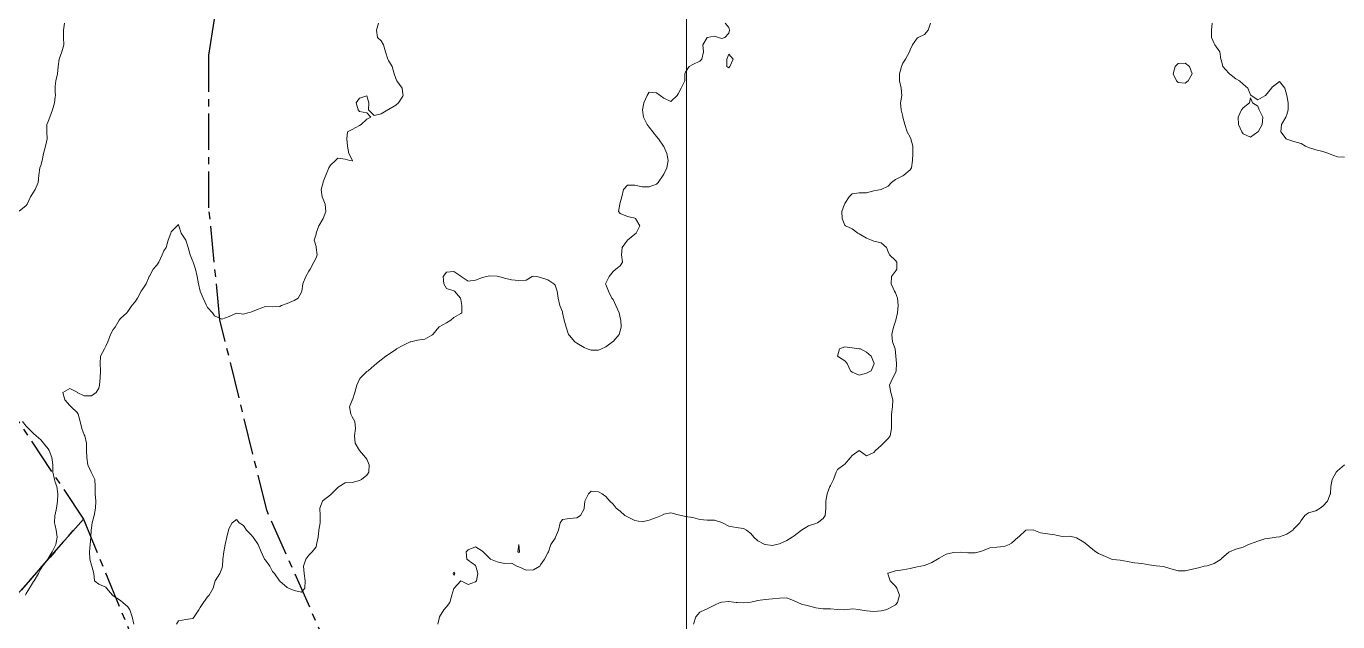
# Model space of a CAD drawing. Header units: centimetres. Extents: x 0 to 642158, y -847 to 649707.
# Drawn here: x 616421.2 to 616511.8, y 621114.4 to 621155.5 of the extents above; entities that cross this region are included whole.
import ezdxf

# ---------------------------------------------------------------- set-up
doc = ezdxf.new("R2010")
doc.units = ezdxf.units.CM
doc.header["$MEASUREMENT"] = 0
doc.linetypes.add('CENTERX2', pattern=[4, 2.5, -0.5, 0.5, -0.5])
doc.layers.add('MEV_grille', color=254, linetype='Continuous', lineweight=9)
doc.layers.add('WAL_topographie 0.5', color=253, linetype='Continuous', lineweight=20)
doc.layers.add('SPW_parcellaire cadastral', color=7, linetype='CENTERX2', lineweight=25, true_color=0xff0542)

# ---------------------------------------------------------------- blocks, each defined once
blk = doc.blocks.new('*U112')
at = {"layer": 'MEV_grille', "transparency": 33554687}
blk.add_lwpolyline([(0, 1825.476), (0, -1825.476)], dxfattribs=at)
blk = doc.blocks.new('*U113')
at = {"layer": 'MEV_grille', "color": 0, "linetype": 'ByBlock', "lineweight": -2, "transparency": 16777216}
blk.add_blockref('*U112', (1100, 0), dxfattribs=at)

msp = doc.modelspace()

# ---------------------------------------------------------------- linework, layer by layer
at = {"layer": 'SPW_parcellaire cadastral'}
for points in [[(616442.43, 621111.761), (616437.847, 621122.116), (616434.615, 621135.251), (616433.853, 621142.999), (616433.853, 621153.54), (616436.012, 621167.382), (616440.584, 621180.591), (616445.44, 621192.074), (616452.269, 621201.165), (616462.301, 621212.722), (616472.461, 621219.326), (616484.653, 621225.422), (616501.164, 621230.248), (616511.959, 621231.01), (616526.056, 621231.01), (616539.01, 621228.978), (616555.139, 621223.263), (616565.001, 621218.53), (616573.467, 621211.757), (616583.204, 621203.184), (616646.44, 621126.439), (616620.686, 621105.289)], [(616410.889, 621135.879), (616419.384, 621130.202), (616425.196, 621121.507), (616403.704, 621097.045), (616397.675, 621090.487), (616390.677, 621082.875), (616376.611, 621100.22), (616382.81, 621106.532), (616388.963, 621113.298), (616399.869, 621124.16), (616409.072, 621133.947), (616410.889, 621135.879)], [(616429.612, 621110.742), (616425.786, 621106.34), (616417.939, 621097.498), (616415.363, 621094.534), (616397.472, 621074.92), (616390.677, 621082.875), (616397.675, 621090.487), (616403.704, 621097.045), (616425.196, 621121.507), (616429.612, 621110.742)]]:
    msp.add_lwpolyline(points, dxfattribs=at)
at = {"layer": 'WAL_topographie 0.5'}
for points in [[(616423.888, 621155.75), (616423.81, 621155.25), (616423.814, 621154.75), (616423.828, 621154.25), (616423.75, 621153.917), (616423.701, 621153.75), (616423.528, 621153.25), (616423.45, 621152.75), (616423.393, 621152.25), (616423.292, 621151.75), (616423.25, 621151.393), (616423.238, 621151.25), (616423.25, 621151), (616423.266, 621150.75), (616423.25, 621150.659), (616423.198, 621150.25), (616423.06, 621149.75), (616422.869, 621149.25), (616422.75, 621148.962), (616422.658, 621148.75), (616422.663, 621148.25), (616422.699, 621147.75), (616422.573, 621147.25), (616422.44, 621146.75), (616422.338, 621146.25), (616422.25, 621145.917), (616422.186, 621145.75), (616422.103, 621145.25), (616422.076, 621144.75), (616421.864, 621144.25), (616421.75, 621144.078), (616421.539, 621143.75), (616421.3, 621143.25), (616421.25, 621143.154), (616420.75, 621142.768)], [(616445.571, 621155.75), (616445.417, 621155.25), (616445.5, 621154.75), (616445.75, 621154.513), (616445.911, 621154.25), (616446.034, 621153.75), (616446.197, 621153.25), (616446.25, 621153.163), (616446.494, 621152.75), (616446.63, 621152.25), (616446.75, 621151.927), (616446.82, 621151.75), (616447.184, 621151.25), (616447.25, 621150.861), (616447.265, 621150.75), (616447.25, 621150.712), (616446.934, 621150.25), (616446.75, 621150.071), (616446.25, 621149.772), (616446.204, 621149.75), (616445.75, 621149.487), (616445.25, 621149.364), (616444.864, 621149.75), (616444.887, 621150.25), (616444.75, 621150.717), (616444.25, 621150.558), (616444.015, 621150.25), (616444.146, 621149.75), (616444.25, 621149.646), (616444.75, 621149.541), (616445.041, 621149.25), (616444.75, 621149.11), (616444.359, 621148.75), (616444.25, 621148.679), (616443.75, 621148.393), (616443.417, 621148.25), (616443.381, 621147.75), (616443.43, 621147.25), (616443.516, 621146.75), (616443.75, 621146.312), (616443.766, 621146.25), (616443.75, 621146.227), (616443.583, 621146.25), (616443.25, 621146.35), (616442.75, 621146.432), (616442.596, 621146.25), (616442.25, 621145.94), (616442.125, 621145.75), (616441.913, 621145.25), (616441.75, 621144.779), (616441.739, 621144.75), (616441.597, 621144.25), (616441.674, 621143.75), (616441.75, 621143.583), (616441.877, 621143.25), (616441.919, 621142.75), (616441.75, 621142.25), (616441.75, 621142.25), (616441.438, 621141.75), (616441.266, 621141.25), (616441.25, 621141.183), (616441.127, 621140.75), (616441.25, 621140.317), (616441.266, 621140.25), (616441.334, 621139.75), (616441.25, 621139.55), (616441.093, 621139.25), (616440.832, 621138.75), (616440.75, 621138.614), (616440.545, 621138.25), (616440.333, 621137.75), (616440.276, 621137.25), (616440.25, 621137.164), (616440.005, 621136.75), (616439.75, 621136.594), (616439.25, 621136.386), (616438.875, 621136.25), (616438.75, 621136.179), (616438.25, 621136.164), (616437.75, 621136.176), (616437.25, 621136.006), (616436.75, 621135.79), (616436.55, 621135.75), (616436.25, 621135.643), (616435.75, 621135.729), (616435.25, 621135.5), (616434.75, 621135.315), (616434.25, 621135.538), (616434.093, 621135.75), (616433.75, 621136.114), (616433.685, 621136.25), (616433.467, 621136.75), (616433.25, 621137.25), (616433.25, 621137.25), (616433.146, 621137.75), (616433.048, 621138.25), (616432.922, 621138.75), (616432.76, 621139.25), (616432.75, 621139.279), (616432.563, 621139.75), (616432.415, 621140.25), (616432.255, 621140.75), (616432.25, 621140.764), (616431.935, 621141.25), (616431.767, 621141.75), (616431.75, 621141.841), (616431.673, 621141.75), (616431.25, 621141.327), (616431.215, 621141.25), (616431.046, 621140.75), (616430.896, 621140.25), (616430.75, 621140.017), (616430.632, 621139.75), (616430.404, 621139.25), (616430.25, 621139.036), (616430.015, 621138.75), (616429.75, 621138.276), (616429.737, 621138.25), (616429.526, 621137.75), (616429.25, 621137.33), (616429.176, 621137.25), (616428.917, 621136.75), (616428.75, 621136.485), (616428.528, 621136.25), (616428.25, 621135.833), (616428.179, 621135.75), (616427.75, 621135.35), (616427.667, 621135.25), (616427.386, 621134.75), (616427.25, 621134.6), (616427.061, 621134.25), (616426.869, 621133.75), (616426.75, 621133.45), (616426.639, 621133.25), (616426.367, 621132.75), (616426.348, 621132.25), (616426.38, 621131.75), (616426.347, 621131.25), (616426.3, 621130.75), (616426.25, 621130.555), (616426.067, 621130.25), (616425.75, 621130.024), (616425.25, 621130.009), (616424.769, 621130.25), (616424.75, 621130.258), (616424.25, 621130.52), (616423.764, 621130.25), (616423.917, 621129.75), (616424.25, 621129.339), (616424.356, 621129.25), (616424.75, 621128.856), (616424.818, 621128.75), (616424.967, 621128.25), (616425.087, 621127.75), (616425.25, 621127.327), (616425.28, 621127.25), (616425.402, 621126.75), (616425.413, 621126.25), (616425.417, 621125.75), (616425.505, 621125.25), (616425.725, 621124.75), (616425.75, 621124.697), (616425.978, 621124.25), (616426.012, 621123.75), (616426.012, 621123.25), (616426.044, 621122.75), (616426.032, 621122.25), (616425.935, 621121.75), (616425.799, 621121.25), (616425.75, 621120.893), (616425.732, 621120.75), (616425.71, 621120.25), (616425.648, 621119.75), (616425.609, 621119.25), (616425.644, 621118.75), (616425.75, 621118.325), (616425.776, 621118.25), (616425.903, 621117.75), (616425.946, 621117.25), (616426.25, 621117.02), (616426.75, 621116.805), (616426.787, 621116.75), (616427.201, 621116.25), (616427.25, 621116.213), (616427.75, 621115.88), (616427.915, 621115.75), (616428.25, 621115.454), (616428.384, 621115.25), (616428.566, 621114.75), (616428.679, 621114.25)], [(616469.478, 621155.75), (616469.75, 621155.45), (616469.785, 621155.25), (616469.75, 621155.05), (616469.477, 621154.75), (616469.25, 621154.69), (616469.023, 621154.75), (616468.75, 621154.841), (616468.25, 621154.75), (616468.25, 621154.75), (616467.942, 621154.25), (616467.985, 621153.75), (616467.886, 621153.25), (616467.75, 621153.127), (616467.25, 621152.882), (616467, 621152.75), (616466.75, 621152.365), (616466.713, 621152.25), (616466.706, 621151.75), (616466.463, 621151.25), (616466.25, 621150.856), (616466.165, 621150.75), (616465.75, 621150.325), (616465.25, 621150.571), (616465.006, 621150.75), (616464.75, 621150.939), (616464.25, 621150.986), (616464.095, 621150.75), (616463.869, 621150.25), (616463.792, 621149.75), (616463.861, 621149.25), (616464.102, 621148.75), (616464.25, 621148.55), (616464.5, 621148.25), (616464.75, 621147.917), (616464.88, 621147.75), (616465.234, 621147.25), (616465.25, 621147.224), (616465.464, 621146.75), (616465.556, 621146.25), (616465.456, 621145.75), (616465.25, 621145.32), (616465.208, 621145.25), (616464.872, 621144.75), (616464.75, 621144.623), (616464.25, 621144.434), (616463.75, 621144.438), (616463.25, 621144.548), (616462.75, 621144.566), (616462.481, 621144.25), (616462.35, 621143.75), (616462.25, 621143.35), (616462.215, 621143.25), (616462.129, 621142.75), (616462.25, 621142.607), (616462.75, 621142.399), (616463.25, 621142.283), (616463.31, 621142.25), (616463.59, 621141.75), (616463.338, 621141.25), (616463.25, 621141.164), (616462.75, 621140.761), (616462.739, 621140.75), (616462.371, 621140.25), (616462.342, 621139.75), (616462.404, 621139.25), (616462.25, 621138.984), (616461.938, 621138.75), (616461.75, 621138.589), (616461.486, 621138.25), (616461.25, 621137.803), (616461.231, 621137.75), (616461.25, 621137.691), (616461.433, 621137.25), (616461.667, 621136.75), (616461.75, 621136.674), (616461.951, 621136.25), (616462.167, 621135.75), (616462.25, 621135.406), (616462.281, 621135.25), (616462.308, 621134.75), (616462.25, 621134.493), (616462.162, 621134.25), (616461.75, 621133.773), (616461.721, 621133.75), (616461.25, 621133.402), (616460.958, 621133.25), (616460.75, 621133.174), (616460.25, 621133.165), (616459.971, 621133.25), (616459.75, 621133.348), (616459.25, 621133.643), (616459.108, 621133.75), (616458.75, 621134.17), (616458.683, 621134.25), (616458.508, 621134.75), (616458.383, 621135.25), (616458.26, 621135.75), (616458.25, 621135.813), (616458.079, 621136.25), (616457.966, 621136.75), (616457.885, 621137.25), (616457.75, 621137.656), (616457.662, 621137.75), (616457.25, 621138.019), (616456.75, 621138.179), (616456.5, 621138.25), (616456.25, 621138.285), (616456.159, 621138.25), (616455.75, 621138), (616455.25, 621137.986), (616454.75, 621138.033), (616454.25, 621138.143), (616453.855, 621138.25), (616453.75, 621138.28), (616453.25, 621138.307), (616453.017, 621138.25), (616452.75, 621138.181), (616452.25, 621138.01), (616451.75, 621137.941), (616451.273, 621138.25), (616451.25, 621138.267), (616450.75, 621138.588), (616450.25, 621138.541), (616450.031, 621138.25), (616450.078, 621137.75), (616450.25, 621137.417), (616450.75, 621137.269), (616450.806, 621137.25), (616451.226, 621136.75), (616451.25, 621136.667), (616451.32, 621136.25), (616451.309, 621135.75), (616451.25, 621135.7), (616450.75, 621135.424), (616450.559, 621135.25), (616450.25, 621135.047), (616449.75, 621134.767), (616449.724, 621134.75), (616449.319, 621134.25), (616449.25, 621134.193), (616448.75, 621133.929), (616448.25, 621133.861), (616447.796, 621133.75), (616447.75, 621133.739), (616447.25, 621133.495), (616446.802, 621133.25), (616446.75, 621133.224), (616446.25, 621132.868), (616446.062, 621132.75), (616445.75, 621132.506), (616445.422, 621132.25), (616445.25, 621132.116), (616444.845, 621131.75), (616444.75, 621131.692), (616444.308, 621131.25), (616444.25, 621131.17), (616444.055, 621130.75), (616443.927, 621130.25), (616443.764, 621129.75), (616443.75, 621129.718), (616443.557, 621129.25), (616443.64, 621128.75), (616443.75, 621128.562), (616443.926, 621128.25), (616443.975, 621127.75), (616443.896, 621127.25), (616443.94, 621126.75), (616444.24, 621126.25), (616444.25, 621126.241), (616444.669, 621125.75), (616444.75, 621125.641), (616444.918, 621125.25), (616444.889, 621124.75), (616444.75, 621124.543), (616444.377, 621124.25), (616444.25, 621124.164), (616443.75, 621124.042), (616443.25, 621124.017), (616442.839, 621123.75), (616442.75, 621123.686), (616442.325, 621123.25), (616442.25, 621123.183), (616441.75, 621122.798), (616441.702, 621122.75), (616441.521, 621122.25), (616441.539, 621121.75), (616441.522, 621121.25), (616441.447, 621120.75), (616441.384, 621120.25), (616441.291, 621119.75), (616441.25, 621119.596), (616440.985, 621119.25), (616440.75, 621119.015), (616440.554, 621118.75), (616440.385, 621118.25), (616440.436, 621117.75), (616440.494, 621117.25), (616440.467, 621116.75), (616440.25, 621116.467), (616439.75, 621116.575), (616439.338, 621116.75), (616439.25, 621116.795), (616438.75, 621117.224), (616438.733, 621117.25), (616438.383, 621117.75), (616438.25, 621117.89), (616438.056, 621118.25), (616437.75, 621118.672), (616437.699, 621118.75), (616437.451, 621119.25), (616437.256, 621119.75), (616437.25, 621119.762), (616436.917, 621120.25), (616436.75, 621120.452), (616436.458, 621120.75), (616436.25, 621121.056), (616435.932, 621121.25), (616435.75, 621121.472), (616435.464, 621121.25), (616435.25, 621120.875), (616435.213, 621120.75), (616435.088, 621120.25), (616434.987, 621119.75), (616434.889, 621119.25), (616434.826, 621118.75), (616434.8, 621118.25), (616434.75, 621118.1), (616434.615, 621117.75), (616434.287, 621117.25), (616434.25, 621117.083), (616434.155, 621116.75), (616433.868, 621116.25), (616433.75, 621116.145), (616433.472, 621115.75), (616433.25, 621115.397), (616433.161, 621115.25), (616432.844, 621114.75), (616432.75, 621114.65), (616432.25, 621114.583), (616431.75, 621114.477), (616431.621, 621114.25)], [(616483.667, 621155.75), (616483.513, 621155.25), (616483.25, 621154.956), (616482.813, 621154.75), (616482.75, 621154.704), (616482.417, 621154.25), (616482.25, 621153.893), (616482.205, 621153.75), (616481.93, 621153.25), (616481.75, 621152.969), (616481.658, 621152.75), (616481.533, 621152.25), (616481.523, 621151.75), (616481.643, 621151.25), (616481.694, 621150.75), (616481.599, 621150.25), (616481.64, 621149.75), (616481.75, 621149.3), (616481.762, 621149.25), (616481.887, 621148.75), (616482.05, 621148.25), (616482.25, 621147.861), (616482.309, 621147.75), (616482.442, 621147.25), (616482.439, 621146.75), (616482.417, 621146.25), (616482.35, 621145.75), (616482.25, 621145.611), (616481.817, 621145.25), (616481.75, 621145.191), (616481.25, 621144.956), (616480.981, 621144.75), (616480.75, 621144.478), (616480.25, 621144.25), (616480.25, 621144.25), (616479.75, 621144.159), (616479.25, 621144.031), (616478.75, 621144.038), (616478.25, 621143.969), (616478.044, 621143.75), (616477.75, 621143.296), (616477.721, 621143.25), (616477.55, 621142.75), (616477.559, 621142.25), (616477.75, 621141.806), (616477.786, 621141.75), (616478.25, 621141.533), (616478.655, 621141.25), (616478.75, 621141.191), (616479.25, 621140.909), (616479.6, 621140.75), (616479.75, 621140.692), (616480.25, 621140.574), (616480.617, 621140.25), (616480.75, 621139.964), (616480.822, 621139.75), (616481.25, 621139.359), (616481.339, 621139.25), (616481.328, 621138.75), (616481.25, 621138.611), (616480.967, 621138.25), (616480.937, 621137.75), (616481.179, 621137.25), (616481.25, 621137.114), (616481.388, 621136.75), (616481.422, 621136.25), (616481.375, 621135.75), (616481.276, 621135.25), (616481.25, 621135.173), (616481.105, 621134.75), (616480.993, 621134.25), (616481.043, 621133.75), (616481.226, 621133.25), (616481.25, 621133), (616481.267, 621132.75), (616481.315, 621132.25), (616481.3, 621131.75), (616481.25, 621131.613), (616481.06, 621131.25), (616480.838, 621130.75), (616480.926, 621130.25), (616481.068, 621129.75), (616481.038, 621129.25), (616480.967, 621128.75), (616480.97, 621128.25), (616480.979, 621127.75), (616480.882, 621127.25), (616480.75, 621127.077), (616480.41, 621126.75), (616480.25, 621126.596), (616479.875, 621126.25), (616479.75, 621126.107), (616479.25, 621125.883), (616478.75, 621126.25), (616478.25, 621125.906), (616478.131, 621125.75), (616477.75, 621125.306), (616477.673, 621125.25), (616477.25, 621124.927), (616477.146, 621124.75), (616476.964, 621124.25), (616476.75, 621123.821), (616476.725, 621123.75), (616476.541, 621123.25), (616476.434, 621122.75), (616476.446, 621122.25), (616476.392, 621121.75), (616476.25, 621121.547), (616475.857, 621121.25), (616475.75, 621121.198), (616475.25, 621121.05), (616474.75, 621120.75), (616474.75, 621120.75), (616474.25, 621120.358), (616474.122, 621120.25), (616473.75, 621120.034), (616473.25, 621119.802), (616473.042, 621119.75), (616472.75, 621119.695), (616472.25, 621119.742), (616472.224, 621119.75), (616471.75, 621120.011), (616471.462, 621120.25), (616471.25, 621120.516), (616470.968, 621120.75), (616470.75, 621120.863), (616470.25, 621120.921), (616469.75, 621121.008), (616469.294, 621121.25), (616469.25, 621121.273), (616468.75, 621121.435), (616468.25, 621121.423), (616467.75, 621121.485), (616467.25, 621121.609), (616466.75, 621121.681), (616466.464, 621121.75), (616466.25, 621121.807), (616465.75, 621121.931), (616465.25, 621121.838), (616465.099, 621121.75), (616464.75, 621121.627), (616464.25, 621121.441), (616463.75, 621121.321), (616463.25, 621121.404), (616462.75, 621121.656), (616462.569, 621121.75), (616462.25, 621122.045), (616461.974, 621122.25), (616461.75, 621122.527), (616461.522, 621122.75), (616461.25, 621123.055), (616461, 621123.25), (616460.75, 621123.393), (616460.25, 621123.438), (616460.062, 621123.25), (616459.793, 621122.75), (616459.76, 621122.25), (616459.75, 621122.212), (616459.51, 621121.75), (616459.25, 621121.595), (616458.75, 621121.55), (616458.25, 621121.477), (616458.107, 621121.25), (616457.987, 621120.75), (616457.787, 621120.25), (616457.75, 621120.179), (616457.45, 621119.75), (616457.3, 621119.25), (616457.25, 621119.167), (616457.012, 621118.75), (616456.75, 621118.357), (616456.696, 621118.25), (616456.25, 621117.995), (616455.75, 621117.986), (616455.25, 621118.204), (616455.113, 621118.25), (616454.75, 621118.455), (616454.25, 621118.449), (616453.75, 621118.555), (616453.287, 621118.75), (616453.25, 621118.778), (616452.791, 621119.25), (616452.75, 621119.289), (616452.25, 621119.588), (616451.75, 621119.378), (616451.617, 621119.25), (616451.656, 621118.75), (616451.75, 621118.675), (616452.25, 621118.309), (616452.288, 621118.25), (616452.405, 621117.75), (616452.315, 621117.25), (616452.25, 621117.167), (616451.75, 621116.991), (616451.25, 621117.25), (616450.775, 621116.75), (616450.75, 621116.712), (616450.632, 621116.25), (616450.475, 621115.75), (616450.25, 621115.455), (616450.06, 621115.25), (616449.775, 621114.75), (616449.75, 621114.643), (616449.663, 621114.25)], [(616503.094, 621155.75), (616503.067, 621155.25), (616503.07, 621154.75), (616503.25, 621154.341), (616503.294, 621154.25), (616503.625, 621153.75), (616503.708, 621153.25), (616503.75, 621153.143), (616503.846, 621152.75), (616504.25, 621152.299), (616504.304, 621152.25), (616504.75, 621151.903), (616505, 621151.75), (616505.25, 621151.519), (616505.559, 621151.25), (616505.75, 621150.786), (616505.806, 621150.75), (616506.25, 621150.442), (616506.75, 621150.725), (616506.776, 621150.75), (616507.21, 621151.25), (616507.25, 621151.313), (616507.75, 621151.712), (616508.125, 621151.25), (616508.25, 621150.75), (616508.25, 621150.75), (616508.348, 621150.25), (616508.344, 621149.75), (616508.25, 621149.428), (616508.179, 621149.25), (616507.901, 621148.75), (616507.838, 621148.25), (616508.206, 621147.75), (616508.25, 621147.725), (616508.75, 621147.578), (616509.25, 621147.429), (616509.553, 621147.25), (616509.75, 621147.157), (616510.25, 621147), (616510.75, 621146.882), (616511.167, 621146.75), (616511.25, 621146.705), (616511.75, 621146.516), (616512.25, 621146.5)], [(616469.806, 621152.75), (616469.75, 621152.667), (616469.607, 621152.75), (616469.613, 621153.25), (616469.75, 621153.594), (616470.04, 621153.25), (616469.806, 621152.75)], [(616501.25, 621151.602), (616501.459, 621151.75), (616501.715, 621152.25), (616501.536, 621152.75), (616501.25, 621152.979), (616500.75, 621152.964), (616500.558, 621152.75), (616500.403, 621152.25), (616500.635, 621151.75), (616500.75, 621151.636), (616501.25, 621151.602)], [(616506.25, 621148.228), (616506.269, 621148.25), (616506.547, 621148.75), (616506.607, 621149.25), (616506.35, 621149.75), (616506.25, 621150), (616505.893, 621150.25), (616505.75, 621150.583), (616505.687, 621150.25), (616505.25, 621149.9), (616505.139, 621149.75), (616504.893, 621149.25), (616504.931, 621148.75), (616505.145, 621148.25), (616505.25, 621148.09), (616505.75, 621147.867), (616506.25, 621148.228)], [(616479.25, 621131.578), (616479.573, 621131.75), (616479.75, 621132.179), (616479.776, 621132.25), (616479.75, 621132.306), (616479.559, 621132.75), (616479.25, 621133.021), (616478.827, 621133.25), (616478.75, 621133.27), (616478.25, 621133.339), (616477.75, 621133.391), (616477.383, 621133.25), (616477.25, 621132.75), (616477.75, 621132.432), (616477.917, 621132.25), (616478.144, 621131.75), (616478.25, 621131.647), (616478.75, 621131.441), (616479.25, 621131.578)], [(616420.992, 621128.25), (616421.25, 621127.914), (616421.395, 621127.75), (616421.75, 621127.411), (616421.939, 621127.25), (616422.25, 621126.97), (616422.438, 621126.75), (616422.75, 621126.365), (616422.817, 621126.25), (616423.016, 621125.75), (616423.07, 621125.25), (616423.086, 621124.75), (616423.185, 621124.25), (616423.25, 621124.05), (616423.36, 621123.75), (616423.431, 621123.25), (616423.395, 621122.75), (616423.327, 621122.25), (616423.25, 621121.825), (616423.229, 621121.75), (616423.202, 621121.25), (616423.25, 621121.075), (616423.3, 621120.75), (616423.37, 621120.25), (616423.293, 621119.75), (616423.25, 621119.668), (616423.038, 621119.25), (616422.75, 621118.784), (616422.728, 621118.75), (616422.357, 621118.25), (616422.25, 621118.069), (616422.087, 621117.75), (616421.784, 621117.25), (616421.75, 621117.199), (616421.467, 621116.75), (616421.25, 621116.373), (616421.182, 621116.25)], [(616512.25, 621125.242), (616511.75, 621124.848), (616511.674, 621124.75), (616511.382, 621124.25), (616511.288, 621123.75), (616511.262, 621123.25), (616511.25, 621123.217), (616511.063, 621122.75), (616510.75, 621122.388), (616510.563, 621122.25), (616510.25, 621122.087), (616509.75, 621121.944), (616509.5, 621121.75), (616509.25, 621121.411), (616509.158, 621121.25), (616508.75, 621120.842), (616508.671, 621120.75), (616508.25, 621120.477), (616507.75, 621120.276), (616507.522, 621120.25), (616507.25, 621120.221), (616506.75, 621120.14), (616506.25, 621119.988), (616505.75, 621119.808), (616505.602, 621119.75), (616505.25, 621119.574), (616504.75, 621119.432), (616504.306, 621119.25), (616504.25, 621119.222), (616503.75, 621118.781), (616503.717, 621118.75), (616503.25, 621118.439), (616502.75, 621118.289), (616502.55, 621118.25), (616502.25, 621118.171), (616501.75, 621118.048), (616501.25, 621117.936), (616500.75, 621117.929), (616500.25, 621118.083), (616499.75, 621118.227), (616499.5, 621118.25), (616499.25, 621118.27), (616498.75, 621118.358), (616498.25, 621118.433), (616497.75, 621118.481), (616497.25, 621118.586), (616496.75, 621118.662), (616496.25, 621118.716), (616496.155, 621118.75), (616495.75, 621118.931), (616495.25, 621119.141), (616495.083, 621119.25), (616494.75, 621119.506), (616494.462, 621119.75), (616494.25, 621119.906), (616493.75, 621120.217), (616493.583, 621120.25), (616493.25, 621120.323), (616492.75, 621120.307), (616492.25, 621120.421), (616491.75, 621120.491), (616491.25, 621120.563), (616490.8, 621120.75), (616490.75, 621120.761), (616490.251, 621120.75), (616490.25, 621120.75), (616489.75, 621120.288), (616489.721, 621120.25), (616489.25, 621119.837), (616489.098, 621119.75), (616488.75, 621119.619), (616488.25, 621119.578), (616487.75, 621119.528), (616487.25, 621119.319), (616487.031, 621119.25), (616486.75, 621119.179), (616486.25, 621119.184), (616485.75, 621119.22), (616485.25, 621119.212), (616484.75, 621119.081), (616484.25, 621118.806), (616484.15, 621118.75), (616483.75, 621118.52), (616483.25, 621118.313), (616482.984, 621118.25), (616482.75, 621118.2), (616482.25, 621118.097), (616481.75, 621117.996), (616481.25, 621117.935), (616480.75, 621117.778), (616480.713, 621117.75), (616480.75, 621117.662), (616480.89, 621117.25), (616481.25, 621116.875), (616481.345, 621116.75), (616481.514, 621116.25), (616481.388, 621115.75), (616481.25, 621115.598), (616480.75, 621115.312), (616480.574, 621115.25), (616480.25, 621115.175), (616479.75, 621115.127), (616479.25, 621115.163), (616478.819, 621115.25), (616478.75, 621115.269), (616478.25, 621115.32), (616477.75, 621115.25), (616477.75, 621115.25), (616477.749, 621115.25), (616477.25, 621115.256), (616476.75, 621115.315), (616476.25, 621115.32), (616475.75, 621115.39), (616475.25, 621115.52), (616474.75, 621115.628), (616474.494, 621115.75), (616474.25, 621115.87), (616473.75, 621116.074), (616473.25, 621116.048), (616472.75, 621116), (616472.25, 621115.966), (616471.75, 621115.882), (616471.25, 621115.778), (616471.023, 621115.75), (616470.75, 621115.719), (616470.321, 621115.75), (616470.25, 621115.755), (616469.75, 621115.816), (616469.25, 621115.782), (616469.15, 621115.75), (616468.75, 621115.564), (616468.25, 621115.31), (616468.094, 621115.25), (616467.75, 621115.083), (616467.453, 621114.75), (616467.301, 621114.25)], [(616455.25, 621119.191), (616455.292, 621119.25), (616455.25, 621119.75), (616455.183, 621119.25), (616455.25, 621119.191)], [(616450.75, 621117.625), (616450.833, 621117.75), (616450.75, 621117.85), (616450.724, 621117.75), (616450.75, 621117.625)]]:
    msp.add_lwpolyline(points, dxfattribs=at)

# ---------------------------------------------------------------- block references
at = {"layer": 'MEV_grille', "transparency": 33554687}
msp.add_blockref('*U113', (615366.814, 620593.644), dxfattribs=at)

doc.saveas('drawing.dxf')
